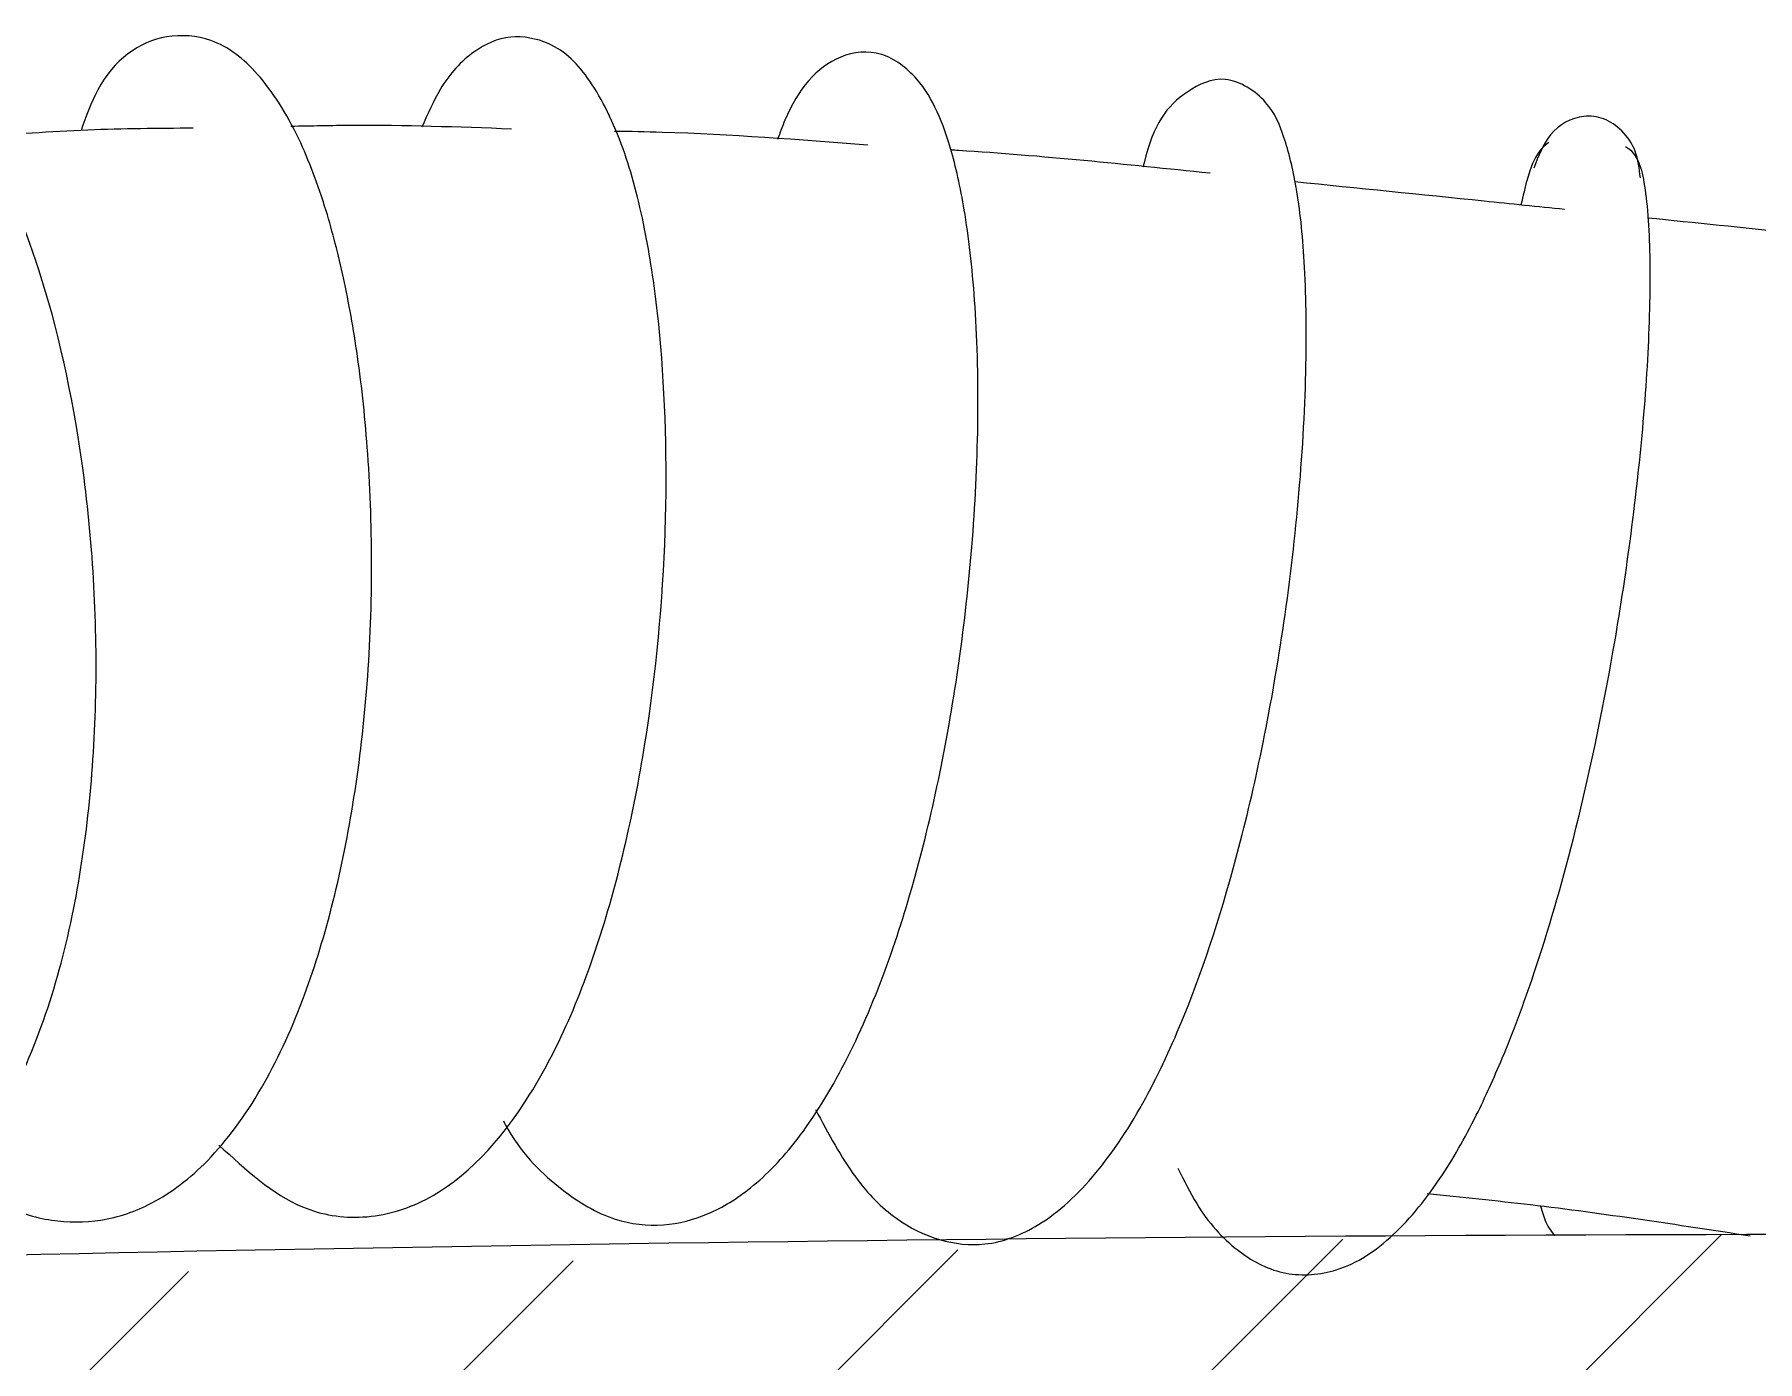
# Model space of a CAD drawing. Extents: x 14808 to 20058, y -13198 to -11680.
# Drawn here: x 18648.91 to 18659.25, y -13009.09 to -13001.12 of the extents above; entities that cross this region are included whole.
import ezdxf

# ---------------------------------------------------------------- set-up
doc = ezdxf.new("R2010")
doc.units = 0
doc.header["$LTSCALE"] = 7
doc.header["$MEASUREMENT"] = 0
doc.layers.get('0').update_dxf_attribs({"color": 2, "linetype": 'CONTINUOUS'})

msp = doc.modelspace()

# ---------------------------------------------------------------- hatches: boundary and pattern name
at = {"linetype": 'Continuous', "lineweight": 0}
h = msp.add_hatch(dxfattribs=at)
h.set_pattern_fill('ANSI31', color=2, scale=0.5, style=0)
h.set_pattern_definition([(45, (18721.099, -12851.9663), (-1.122532, 1.122532), [])])
edge = h.paths.add_edge_path(flags=0)
edge.add_line((18664.741, -13008.269), (18664.741, -13008.344))
edge.add_ellipse((18660.244, -13012.95), major_axis=(-49.769, 0), ratio=0.092929, start_angle=264.815, end_angle=300.3276)
edge.add_spline(control_points=[(18635.113, -13008.958), (18635.061, -13008.961), (18635.008, -13008.973), (18634.96, -13008.994), (18634.912, -13009.015), (18634.866, -13009.044), (18634.827, -13009.078), (18634.784, -13009.115), (18634.747, -13009.159), (18634.716, -13009.207), (18634.681, -13009.262), (18634.655, -13009.323), (18634.638, -13009.386), (18634.62, -13009.45), (18634.611, -13009.516), (18634.611, -13009.582)], knot_values=[0, 0, 0, 0, 0.000316, 0.000316, 0.000316, 0.000629, 0.000629, 0.000629, 0.000968, 0.000968, 0.000968, 0.001358, 0.001358, 0.001358, 0.001755, 0.001755, 0.001755, 0.001755], weights=[1, 1, 1, 1, 1, 1, 1, 1, 1, 1, 1, 1, 1, 1, 1, 1], degree=3, periodic=0)
edge.add_line((18634.611, -13009.582), (18634.611, -13010.234))
edge.add_spline(control_points=[(18634.611, -13010.234), (18634.784, -13010.449), (18634.953, -13010.668), (18635.113, -13010.892)], knot_values=[0, 0, 0, 0, 0.001656, 0.001656, 0.001656, 0.001656], weights=[1, 1, 1, 1], degree=3, periodic=0)
edge.add_ellipse((18660.244, -13012.95), major_axis=(-33.493, 0), ratio=0.092929, start_angle=260.9801, end_angle=318.6178, ccw=False)
edge.add_spline(control_points=[(18665.495, -13009.876), (18665.578, -13009.877), (18665.662, -13009.864), (18665.74, -13009.838), (18665.819, -13009.812), (18665.894, -13009.772), (18665.96, -13009.721), (18666.025, -13009.67), (18666.082, -13009.607), (18666.127, -13009.538), (18666.172, -13009.469), (18666.206, -13009.39), (18666.226, -13009.31), (18666.24, -13009.251), (18666.248, -13009.189), (18666.248, -13009.128)], knot_values=[0, 0, 0, 0, 0.000498, 0.000498, 0.000498, 0.000996, 0.000996, 0.000996, 0.001491, 0.001491, 0.001491, 0.001988, 0.001988, 0.001988, 0.002352, 0.002352, 0.002352, 0.002352], weights=[1, 1, 1, 1, 1, 1, 1, 1, 1, 1, 1, 1, 1, 1, 1, 1], degree=3, periodic=0)
edge.add_line((18666.248, -13009.128), (18666.248, -13008.787))
edge.add_spline(control_points=[(18666.248, -13008.787), (18666.248, -13008.751), (18666.244, -13008.714), (18666.236, -13008.679), (18666.224, -13008.623), (18666.202, -13008.569), (18666.172, -13008.52), (18666.142, -13008.471), (18666.104, -13008.428), (18666.06, -13008.392), (18666.016, -13008.356), (18665.965, -13008.327), (18665.912, -13008.308), (18665.859, -13008.289), (18665.802, -13008.278), (18665.746, -13008.278)], knot_values=[0.001588, 0.001588, 0.001588, 0.001588, 0.001808, 0.001808, 0.001808, 0.002156, 0.002156, 0.002156, 0.002501, 0.002501, 0.002501, 0.002844, 0.002844, 0.002844, 0.003187, 0.003187, 0.003187, 0.003187], weights=[1, 1, 1, 1, 1, 1, 1, 1, 1, 1, 1, 1, 1, 1, 1, 1], degree=3, periodic=0)
edge.add_ellipse((18660.244, -13012.95), major_axis=(-50.576, 0), ratio=0.092929, start_angle=263.7545, end_angle=264.8979)

# ---------------------------------------------------------------- linework, layer by layer
at = {"color": 7, "linetype": 'Continuous', "lineweight": 15}
msp.add_ellipse((18660.244, -13012.95), major_axis=(-49.769, 0), ratio=0.092929, start_param=4.621893, end_param=5.241705, dxfattribs=at)
for points, knots in [([(18648.443, -13007.961), (18648.53, -13008.028), (18648.709, -13008.164), (18649.004, -13008.253), (18649.315, -13008.255), (18649.638, -13008.144), (18649.966, -13007.893), (18650.273, -13007.476), (18650.592, -13006.791), (18650.801, -13005.963), (18650.91, -13005.059), (18650.939, -13004.342), (18650.916, -13003.66), (18650.854, -13003.07), (18650.767, -13002.585), (18650.653, -13002.142), (18650.487, -13001.701), (18650.258, -13001.345), (18650.002, -13001.142), (18649.615, -13001.109), (18649.322, -13001.32), (18649.217, -13001.615), (18649.186, -13001.7)], [0, 0, 0, 0, 0.0372256, 0.0767079, 0.1145051, 0.1554266, 0.2052453, 0.2615486, 0.3144311, 0.4103477, 0.460187, 0.5121704, 0.5635537, 0.6092963, 0.6493538, 0.6874564, 0.7350698, 0.7931422, 0.8474958, 0.8895399, 0.9681968, 1, 1, 1, 1]), ([(18650.014, -13007.789), (18650.175, -13007.937), (18650.438, -13008.179), (18650.889, -13008.247), (18651.384, -13008.106), (18651.908, -13007.553), (18652.348, -13006.517), (18652.621, -13005.243), (18652.722, -13003.938), (18652.676, -13002.946), (18652.572, -13002.261), (18652.443, -13001.773), (18652.249, -13001.382), (18652.043, -13001.173), (18651.754, -13001.116), (18651.525, -13001.222), (18651.354, -13001.406), (18651.267, -13001.601), (18651.232, -13001.68)], [0, 0, 0, 0, 0.073472, 0.120976, 0.17147, 0.270057, 0.367455, 0.460398, 0.550005, 0.638674, 0.684153, 0.735087, 0.792251, 0.846915, 0.88355, 0.922563, 0.968726, 1, 1, 1, 1]), ([(18647.032, -13008.155), (18647.212, -13008.25), (18647.605, -13008.455), (18648.112, -13008.266), (18648.47, -13007.953), (18648.735, -13007.589), (18648.97, -13007.064), (18649.193, -13006.247), (18649.289, -13005.32), (18649.27, -13004.385), (18649.181, -13003.488), (18648.969, -13002.546), (18648.617, -13001.735), (18648.257, -13001.328), (18647.913, -13001.203), (18647.61, -13001.245), (18647.366, -13001.462), (18647.197, -13001.662), (18647.157, -13001.842), (18647.156, -13001.844)], [0, 0, 0, 0, 0.069318, 0.151053, 0.18892, 0.237008, 0.293248, 0.347307, 0.447233, 0.497707, 0.549052, 0.645372, 0.72638, 0.811523, 0.8531, 0.893899, 0.943781, 0.999374, 1, 1, 1, 1]), ([(18651.721, -13007.644), (18651.73, -13007.661), (18651.832, -13007.845), (18652.054, -13008.059), (18652.364, -13008.248), (18652.678, -13008.285), (18652.955, -13008.214), (18653.228, -13008.045), (18653.504, -13007.756), (18653.774, -13007.318), (18654.082, -13006.609), (18654.37, -13005.557), (18654.532, -13004.389), (18654.578, -13003.441), (18654.561, -13002.759), (18654.502, -13002.216), (18654.42, -13001.835), (18654.331, -13001.585), (18654.21, -13001.375), (18653.991, -13001.21), (18653.661, -13001.247), (18653.466, -13001.482), (18653.381, -13001.715), (18653.367, -13001.754)], [0, 0, 0, 0, 0.005222, 0.059853, 0.106948, 0.145359, 0.181687, 0.218712, 0.264053, 0.317026, 0.36743, 0.457444, 0.552381, 0.605574, 0.66217, 0.714073, 0.757775, 0.793272, 0.827766, 0.867, 0.907697, 0.984269, 1, 1, 1, 1]), ([(18653.595, -13007.576), (18653.672, -13007.72), (18653.816, -13007.988), (18654.133, -13008.308), (18654.546, -13008.439), (18654.96, -13008.278), (18655.278, -13007.987), (18655.57, -13007.546), (18655.867, -13006.905), (18656.104, -13006.171), (18656.292, -13005.352), (18656.417, -13004.629), (18656.507, -13003.848), (18656.547, -13003.106), (18656.536, -13002.49), (18656.489, -13002.042), (18656.412, -13001.738), (18656.321, -13001.52), (18656.057, -13001.346), (18655.74, -13001.498), (18655.62, -13001.666), (18655.563, -13001.912), (18655.561, -13001.921)], [0, 0, 0, 0, 0.049662, 0.092291, 0.167767, 0.213798, 0.268955, 0.321885, 0.368013, 0.447023, 0.491585, 0.541153, 0.595734, 0.654631, 0.709544, 0.758265, 0.800851, 0.839548, 0.881748, 0.920645, 0.997089, 1, 1, 1, 1]), ([(18649.86, -13001.687), (18649.649, -13001.688), (18649.211, -13001.691), (18648.781, -13001.724), (18648.56, -13001.741)], [0, 0, 0, 0, 0.483844, 1, 1, 1, 1]), ([(18651.769, -13001.692), (18651.449, -13001.68), (18651.007, -13001.664), (18650.567, -13001.674), (18650.446, -13001.676)], [0, 0, 0, 0, 0.722534, 1, 1, 1, 1]), ([(18653.909, -13001.788), (18653.496, -13001.756), (18652.987, -13001.717), (18652.483, -13001.707), (18652.388, -13001.706)], [0, 0, 0, 0, 0.81062, 1, 1, 1, 1]), ([(18658.546, -13001.985), (18658.539, -13001.929), (18658.527, -13001.821), (18658.44, -13001.697), (18658.329, -13001.622), (18658.17, -13001.603), (18657.991, -13001.701), (18657.934, -13001.855), (18657.906, -13001.927)], [0, 0, 0, 0, 0.143195, 0.282067, 0.416069, 0.544814, 0.784279, 1, 1, 1, 1]), ([(18655.77, -13007.927), (18655.807, -13008.001), (18655.908, -13008.208), (18656.111, -13008.428), (18656.391, -13008.581), (18656.738, -13008.563), (18657.042, -13008.374), (18657.328, -13008.036), (18657.549, -13007.647), (18657.735, -13007.237), (18657.936, -13006.699), (18658.174, -13005.879), (18658.365, -13004.971), (18658.492, -13004.138), (18658.568, -13003.458), (18658.608, -13002.809), (18658.605, -13002.257), (18658.555, -13001.861), (18658.49, -13001.819), (18658.456, -13001.798)], [0, 0, 0, 0, 0.03004, 0.083873, 0.134201, 0.183685, 0.245895, 0.305967, 0.353915, 0.391416, 0.440899, 0.511037, 0.601715, 0.655011, 0.713508, 0.777227, 0.846197, 0.920439, 1, 1, 1, 1]), ([(18657.997, -13001.773), (18657.954, -13001.804), (18657.899, -13001.843), (18657.841, -13002.094), (18657.829, -13002.147)], [0, 0, 0, 0, 0.786317, 1, 1, 1, 1]), ([(18655.963, -13001.957), (18655.962, -13001.957), (18655.458, -13001.905), (18654.937, -13001.85), (18654.423, -13001.819), (18654.408, -13001.818)], [0, 0, 0, 0, 0.00125, 0.970312, 1, 1, 1, 1]), ([(18658.091, -13002.174), (18657.93, -13002.158), (18657.386, -13002.102), (18656.849, -13002.047), (18656.472, -13002.009)], [0, 0, 0, 0, 0.296685, 1, 1, 1, 1]), ([(18660.285, -13002.399), (18660.007, -13002.371), (18659.436, -13002.313), (18658.875, -13002.255), (18658.588, -13002.226)], [0, 0, 0, 0, 0.487452, 1, 1, 1, 1]), ([(18657.266, -13008.08), (18657.473, -13008.101), (18658.12, -13008.166), (18658.766, -13008.266), (18659.205, -13008.333)], [0, 0, 0, 0, 0.319739, 1, 1, 1, 1]), ([(18657.946, -13008.155), (18657.956, -13008.189), (18657.978, -13008.265), (18658.013, -13008.309), (18658.032, -13008.334)], [0, 0, 0, 0, 0.452206, 1, 1, 1, 1])]:
    msp.add_open_spline(points, degree=3, knots=knots, dxfattribs=at)

doc.saveas('drawing.dxf')
